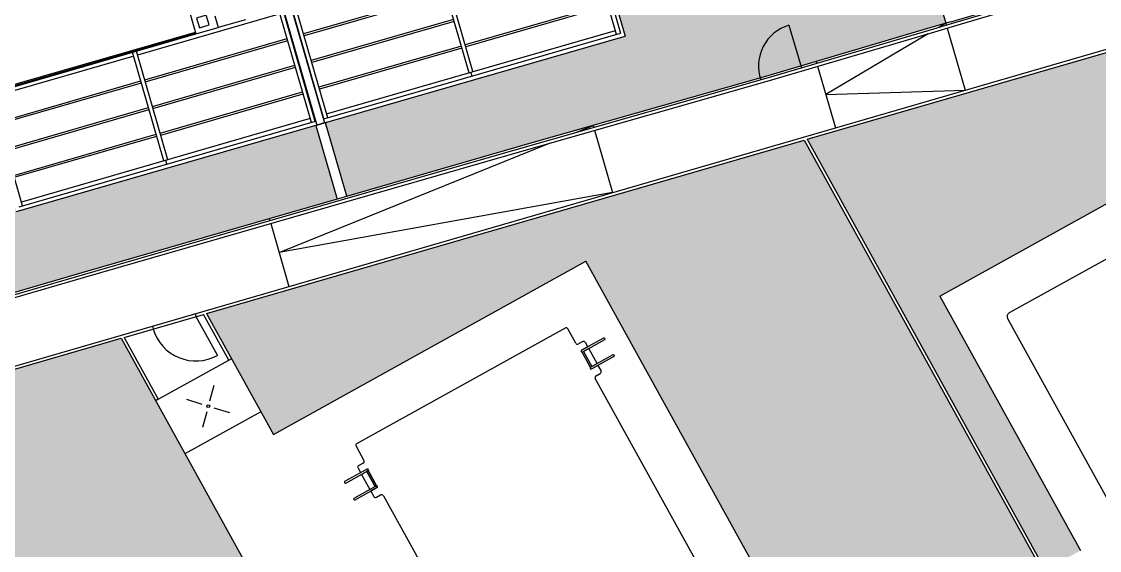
# Model space of a CAD drawing. Header units: millimetres. Extents: x 441061 to 442903, y 4515148 to 4515613.
# Drawn here: x 441801.17 to 441827.88, y 4515565.46 to 4515578.56 of the extents above; entities that cross this region are included whole.
import ezdxf

# ---------------------------------------------------------------- set-up
doc = ezdxf.new("R2010")
doc.units = ezdxf.units.MM
doc.layers.add('01_cesped', color=7, linetype='Continuous', true_color=0x659a66)
doc.layers.add('01_mono PRIMERA', color=2, linetype='Continuous')
doc.layers.add('01_piscinas', color=254, linetype='Continuous')

# ---------------------------------------------------------------- blocks, each defined once
blk = doc.blocks.new('A$C065C7C63')
at = {"layer": '01_mono PRIMERA', "color": 254}
for p, q in [((7.507, 4.63, 0), (7.507, 3, 0)), ((8.082, 3.3, 0), (8.082, 3, 0)), ((2.007, 3, 0), (7.507, 3, 0)), ((2.027, 3.02, 0), (7.507, 3.02, 0)), ((2.057, 3.05, 0), (7.507, 3.05, 0)), ((2.197, 0.1, 0), (2.197, 3, 0)), ((5.872, 0.2), (5.872, 3)), ((5.972, 0.2), (5.972, 3)), ((7.507, 3, 0), (8.082, 3, 0)), ((8.782, 3, 0), (8.082, 3, 0)), ((9.648, 0.1, 0), (9.648, 3, 0)), ((9.748, 0.1, 0), (9.748, 3, 0)), ((9.757, 3, 0), (9.757, 0, 0)), ((9.757, 3, 0), (9.757, 0, 0)), ((9.957, 3, 0), (9.957, 0, 0)), ((9.957, 3, 0), (9.957, 0, 0)), ((9.967, 0.1, 0), (9.967, 3, 0)), ((10.067, 0.1, 0), (10.067, 3, 0)), ((13.742, 0.2), (13.742, 3)), ((13.842, 0.2), (13.842, 3)), ((17.517, 0.1, 0), (17.517, 3, 0)), ((17.617, 3, 0), (17.617, 0.1, 0)), ((17.707, 3, 0), (17.707, 0, 0)), ((5.872, 2.9), (2.197, 2.9, 0)), ((9.648, 2.9, 0), (5.972, 2.9)), ((2.197, 2.263, 0), (5.872, 2.263)), ((2.197, 2.213, 0), (5.872, 2.213)), ((5.972, 2.263), (9.648, 2.263, 0)), ((5.972, 2.213), (9.648, 2.213, 0)), ((13.742, 2.263), (10.067, 2.263, 0)), ((13.742, 2.213), (10.067, 2.213, 0)), ((2.197, 1.575, 0), (5.872, 1.575)), ((2.197, 1.525, 0), (5.872, 1.525)), ((5.972, 1.575), (9.648, 1.575, 0)), ((5.972, 1.525), (9.648, 1.525, 0)), ((13.742, 1.575), (10.067, 1.575, 0)), ((13.742, 1.525), (10.067, 1.525, 0)), ((2.197, 0.888, 0), (5.872, 0.888)), ((2.197, 0.838, 0), (5.872, 0.838)), ((5.972, 0.888), (9.648, 0.888, 0)), ((5.972, 0.838), (9.648, 0.838, 0)), ((13.742, 0.888), (10.067, 0.888, 0)), ((13.742, 0.838), (10.067, 0.838, 0)), ((17.517, 0.888, 0), (13.842, 0.888)), ((17.517, 0.838, 0), (13.842, 0.838)), ((9.757, 0, 0), (2.007, 0, 0)), ((9.748, 0.1, 0), (2.097, 0.1, 0)), ((9.648, 0.2, 0), (2.197, 0.2, 0)), ((5.922, 0.1), (5.922, 0.2)), ((5.922, 0.1), (5.922, 0.2)), ((9.957, 0, 0), (9.757, 0, 0)), ((9.757, 0, 0), (9.957, 0, 0)), ((9.957, 0, 0), (17.707, 0, 0)), ((9.967, 0.1, 0), (17.617, 0.1, 0)), ((10.067, 0.2, 0), (17.517, 0.2, 0)), ((13.792, 0.1), (13.792, 0.2)), ((13.792, 0.1), (13.792, 0.2))]:
    blk.add_line(p, q, dxfattribs=at)
blk.add_lwpolyline([(7.632, 3.125), (7.882, 3.125), (7.882, 3.375), (7.632, 3.375), (7.632, 3.125)], close=True, dxfattribs=at)

msp = doc.modelspace()

# ---------------------------------------------------------------- hatches: boundary and pattern name
at = {"layer": '01_cesped', "true_color": 0xc1d7c2}
h = msp.add_hatch(color=9, dxfattribs=at)
h.dxf.hatch_style = 1
h.paths.add_polyline_path([(441817.987, 4515597.323), (441818.477, 4515597.468), (441824.077, 4515578.515), (441821.847, 4515577.857), (441820.862, 4515577.572), (441817.981, 4515576.736), (441813.9, 4515575.575), (441809.231, 4515574.228), (441808.705, 4515576.052), (441816.127, 4515578.195), (441815.544, 4515580.212), (441816.409, 4515580.462), (441814.217, 4515588.056), (441820.166, 4515589.774)])
h = msp.add_hatch(color=9, dxfattribs=at)
h.dxf.hatch_style = 1
h.paths.add_polyline_path([(441786.125, 4515588.126), (441789.61, 4515589.132), (441791.79, 4515581.582), (441797.403, 4515583.203), (441799.595, 4515575.608), (441800.46, 4515575.858), (441801.043, 4515573.84), (441808.465, 4515575.983), (441808.991, 4515574.158), (441807.312, 4515573.673), (441803.31, 4515572.518), (441799.092, 4515571.295), (441797.764, 4515570.909), (441791.116, 4515582.025), (441790.128, 4515581.434)])
h = msp.add_hatch(color=9, dxfattribs=at)
h.dxf.hatch_style = 1
h.paths.add_polyline_path([(441820.638, 4515575.64), (441828.911, 4515578.038), (441836.518, 4515564.295), (441830.349, 4515560.881), (441829.005, 4515563.31), (441830.011, 4515563.867), (441829.454, 4515564.873), (441833.741, 4515567.246), (441829.528, 4515574.858), (441823.929, 4515571.759), (441827.416, 4515565.458), (441826.541, 4515564.974)])
h = msp.add_hatch(color=9, dxfattribs=at)
h.dxf.hatch_style = 1
h.paths.add_polyline_path([(441805.756, 4515571.326), (441807.412, 4515568.333), (441815.156, 4515572.618), (441821.063, 4515561.944), (441826.475, 4515564.939), (441820.564, 4515575.619)])
h = msp.add_hatch(color=9, dxfattribs=at)
h.dxf.hatch_style = 1
h.paths.add_polyline_path([(441803.638, 4515570.712), (441797.652, 4515568.976), (441805.054, 4515556.648), (441809.928, 4515559.347)])

# ---------------------------------------------------------------- linework, layer by layer
at = {"layer": '01_piscinas'}
for p, q in [((441818.477, 4515597.468), (441824.077, 4515578.515)), ((441824.204, 4515578.552), (441836.098, 4515582.066)), ((441823.767, 4515578.423), (441819.67, 4515577.216)), ((441820.188, 4515578.465), (441820.499, 4515577.41)), ((441824.197, 4515578.55), (441823.767, 4515578.423)), ((441824.197, 4515578.55), (441823.767, 4515578.423)), ((441824.077, 4515578.515), (441823.902, 4515578.411, 0)), ((441824.077, 4515578.515), (441824.091, 4515578.467, 0)), ((441824.197, 4515578.55), (441824.204, 4515578.552)), ((441824.197, 4515578.55), (441824.204, 4515578.552)), ((441823.639, 4515578.256, 0), (441821.1, 4515576.752, 0)), ((441824.111, 4515578.395, 0), (441824.558, 4515576.854, 0)), ((441797.537, 4515569.021, 0), (441828.948, 4515578.127, 0)), ((441820.638, 4515575.64, 0), (441828.911, 4515578.038, 0)), ((441820.863, 4515577.567, 0), (441820.877, 4515577.52, 0)), ((441820.898, 4515577.448, 0), (441821.341, 4515575.922, 0)), ((441819.67, 4515577.216), (441813.761, 4515575.535)), ((441821.1, 4515576.752, 0), (441824.558, 4515576.854, 0)), ((441809.231, 4515574.228), (441808.705, 4515576.052)), ((441808.465, 4515575.983), (441808.991, 4515574.158)), ((441815.336, 4515575.983, 0), (441815.35, 4515575.935, 0)), ((441815.371, 4515575.863, 0), (441815.818, 4515574.321, 0)), ((441805.756, 4515571.326, 0), (441820.564, 4515575.619, 0)), ((441813.761, 4515575.535), (441809.17, 4515574.21)), ((441820.564, 4515575.619, 0), (441829.103, 4515560.191, 0)), ((441820.638, 4515575.64, 0), (441829.168, 4515560.227, 0)), ((441823.929, 4515571.759, 0), (441829.528, 4515574.858, 0)), ((441809.111, 4515574.193), (441802.669, 4515572.333)), ((441809.17, 4515574.21), (441809.111, 4515574.193)), ((441807.312, 4515573.673, 0), (441807.326, 4515573.626, 0)), ((441807.346, 4515573.554, 0), (441807.798, 4515571.996, 0)), ((441828.972, 4515573.179, 0), (441825.647, 4515571.339, 0)), ((441807.412, 4515568.333, 0), (441815.156, 4515572.618, 0)), ((441821.063, 4515561.944, 0), (441815.156, 4515572.618, 0)), ((441802.669, 4515572.333), (441796.703, 4515570.601)), ((441823.929, 4515571.759, 0), (441827.416, 4515565.458, 0)), ((441803.712, 4515570.734, 0), (441805.681, 4515571.305, 0)), ((441805.471, 4515571.322, 0), (441805.492, 4515571.25, 0)), ((441805.492, 4515571.25, 0), (441806.025, 4515570.288, 0)), ((441806.31, 4515570.169, 0), (441805.681, 4515571.305, 0)), ((441805.755, 4515571.327, 0), (441807.412, 4515568.333, 0)), ((441825.608, 4515571.203, 0), (441828.417, 4515566.128, 0)), ((441804.415, 4515571.016, 0), (441804.436, 4515570.944, 0)), ((441814.643, 4515570.963, 0), (441809.472, 4515568.101, 0)), ((441814.905, 4515570.592, 0), (441814.711, 4515570.943, 0)), ((441797.652, 4515568.976, 0), (441803.638, 4515570.712, 0)), ((441803.638, 4515570.712, 0), (441809.928, 4515559.347, 0)), ((441803.712, 4515570.734, 0), (441804.561, 4515569.201, 0)), ((441815.596, 4515570.717, 0), (441815.049, 4515570.415, 0)), ((441815.62, 4515570.673, 0), (441815.073, 4515570.371, 0)), ((441815.078, 4515570.631, 0), (441814.973, 4515570.573, 0)), ((441815.049, 4515570.415, 0), (441815.206, 4515570.502, 0)), ((441815.231, 4515570.458, 0), (441815.1, 4515570.386, 0)), ((441815.206, 4515570.502, 0), (441815.146, 4515570.611, 0)), ((441815.436, 4515570.086, 0), (441815.231, 4515570.458, 0)), ((441806.376, 4515570.205, 0), (441804.495, 4515569.165, 0)), ((441815.27, 4515569.99, 0), (441815.061, 4515570.368, 0)), ((441815.062, 4515570.365, 0), (441815.1, 4515570.386, 0)), ((441815.268, 4515569.993, 0), (441815.062, 4515570.365, 0)), ((441815.1, 4515570.386, 0), (441815.305, 4515570.014, 0)), ((441815.1, 4515570.386, 0), (441815.305, 4515570.014, 0)), ((441815.826, 4515570.302, 0), (441815.279, 4515569.999, 0)), ((441815.85, 4515570.258, 0), (441815.303, 4515569.955, 0)), ((441815.305, 4515570.014, 0), (441815.268, 4515569.993, 0)), ((441815.461, 4515570.042, 0), (441815.303, 4515569.955, 0)), ((441815.305, 4515570.014, 0), (441815.436, 4515570.086, 0)), ((441815.533, 4515569.911, 0), (441815.461, 4515570.042, 0)), ((441818.778, 4515563.594, 0), (441815.389, 4515569.717, 0)), ((441815.409, 4515569.785, 0), (441815.514, 4515569.843, 0)), ((441805.938, 4515569.545, 0), (441805.833, 4515569.155, 0)), ((441804.561, 4515569.201, 0), (441804.495, 4515569.165, 0)), ((441805.651, 4515569.074, 0), (441805.265, 4515569.193, 0)), ((441807.102, 4515568.893, 0), (441805.222, 4515567.852, 0)), ((441805.762, 4515568.894, 0), (441805.658, 4515568.504, 0)), ((441806.335, 4515568.865, 0), (441805.949, 4515568.983, 0)), ((441809.461, 4515568.039, 0), (441809.658, 4515567.682, 0)), ((441809.182, 4515567.17, 0), (441809.729, 4515567.472, 0)), ((441809.511, 4515567.494, 0), (441809.572, 4515567.385, 0)), ((441809.636, 4515567.62, 0), (441809.531, 4515567.562, 0)), ((441809.572, 4515567.385, 0), (441809.729, 4515567.472, 0)), ((441809.207, 4515567.126, 0), (441809.754, 4515567.428, 0)), ((441809.727, 4515567.414, 0), (441809.596, 4515567.341, 0)), ((441809.596, 4515567.341, 0), (441809.802, 4515566.969, 0)), ((441809.764, 4515567.434, 0), (441809.727, 4515567.414, 0)), ((441809.933, 4515567.042, 0), (441809.727, 4515567.414, 0)), ((441809.727, 4515567.414, 0), (441809.933, 4515567.042, 0)), ((441809.763, 4515567.437, 0), (441809.972, 4515567.06, 0)), ((441809.97, 4515567.062, 0), (441809.764, 4515567.434, 0)), ((441809.412, 4515566.754, 0), (441809.959, 4515567.056, 0)), ((441809.437, 4515566.71, 0), (441809.984, 4515567.013, 0)), ((441809.802, 4515566.969, 0), (441809.933, 4515567.042, 0)), ((441809.984, 4515567.013, 0), (441809.826, 4515566.926, 0)), ((441809.933, 4515567.042, 0), (441809.97, 4515567.062, 0)), ((441809.826, 4515566.926, 0), (441809.899, 4515566.794, 0)), ((441809.967, 4515566.775, 0), (441810.071, 4515566.833, 0)), ((441810.139, 4515566.813, 0), (441814.84, 4515558.32, 0))]:
    msp.add_line(p, q, dxfattribs=at)
for points in [[(441786.078, 4515588.112), (441796.599, 4515570.52), (441796.718, 4515570.554), (441802.685, 4515572.286), (441809.185, 4515574.163), (441813.776, 4515575.488), (441819.685, 4515577.168), (441823.783, 4515578.376), (441824.219, 4515578.505), (441836.113, 4515582.019), (441839.186, 4515582.918), (441839.229, 4515582.931), (441844.409, 4515584.445, 0.005835), (441852.489, 4515586.766, -0.002257), (441853.075, 4515586.911, -0.002318), (441853.676, 4515587.055, -0.000234), (441853.691, 4515587.058, -0.000109), (441853.72, 4515587.065, -0.024811), (441860.243, 4515588.25, -0.026464), (441867.271, 4515588.839, -0.005162), (441868.647, 4515588.867, -0.022759), (441876.969, 4515588.573), (441881.996, 4515588.266), (441897.95, 4515587.295)], [(441786.003, 4515588.09), (441796.564, 4515570.432), (441796.739, 4515570.482), (441802.706, 4515572.214), (441809.206, 4515574.091), (441813.797, 4515575.416), (441819.706, 4515577.096), (441823.804, 4515578.304), (441824.241, 4515578.433), (441836.134, 4515581.947), (441839.208, 4515582.846), (441839.25, 4515582.859), (441844.43, 4515584.373, 0.005834), (441852.509, 4515586.693, -0.002251), (441853.093, 4515586.838, -0.002318), (441853.693, 4515586.982, -0.000235), (441853.708, 4515586.985, -0.000109), (441853.737, 4515586.992, -0.024812), (441860.253, 4515588.175, -0.026464), (441867.273, 4515588.764, -0.005162), (441868.648, 4515588.792, -0.022761), (441876.964, 4515588.498), (441881.991, 4515588.192), (441897.948, 4515587.22)]]:
    msp.add_lwpolyline(points, format="xyb", dxfattribs=at)
at = {"layer": '01_piscinas', "elevation": 0}
for points in [[(441814.907, 4515575.809), (441815.336, 4515575.983)], [(441815.818, 4515574.321), (441807.555, 4515572.835), (441814.259, 4515575.547)]]:
    msp.add_lwpolyline(points, dxfattribs=at)
at = {"layer": '01_piscinas'}
msp.add_circle((441805.799, 4515569.029, 0), 0.035, dxfattribs=at)
for centre, radius, start, end in [((441820.485, 4515577.458), 1.05, 106.4603, 199.1418), ((441825.696, 4515571.251, 0), 0.1, 118.9622, 208.9622), ((441805.492, 4515571.25, 0), 1.1, 196.1663, 298.9622), ((441814.667, 4515570.919, 0), 0.05, 28.9622, 118.9622), ((441815.608, 4515570.695, 0), 0.025, 298.9497, 118.9497), ((441814.949, 4515570.616, 0), 0.05, 208.9622, 298.9497), ((441815.061, 4515570.393, 0), 0.025, 118.9497, 269.4416), ((441815.061, 4515570.393, 0), 0.025, 118.9497, 298.9497), ((441815.102, 4515570.587, 0), 0.05, 28.9497, 118.9497), ((441815.838, 4515570.28, 0), 0.025, 298.9497, 118.9497), ((441815.291, 4515569.977, 0), 0.025, 118.9497, 298.9497), ((441815.291, 4515569.977, 0), 0.025, 148.4579, 298.9497), ((441815.489, 4515569.887, 0), 0.05, 298.9497, 28.9497), ((441815.433, 4515569.742, 0), 0.05, 118.9497, 208.9622), ((441809.504, 4515568.063, 0), 0.05, 130.4992, 208.9622), ((441809.555, 4515567.519, 0), 0.05, 118.9497, 208.9497), ((441809.612, 4515567.664, 0), 0.05, 298.9497, 21.4862), ((441809.741, 4515567.45, 0), 0.025, 328.4579, 118.9497), ((441809.741, 4515567.45, 0), 0.025, 298.9497, 118.9497), ((441809.195, 4515567.148, 0), 0.025, 118.9497, 298.9497), ((441809.971, 4515567.035, 0), 0.025, 298.9497, 118.9497), ((441809.971, 4515567.035, 0), 0.025, 298.9497, 89.4416), ((441809.425, 4515566.732, 0), 0.025, 118.9497, 298.9497), ((441809.942, 4515566.819, 0), 0.05, 208.9497, 298.9497), ((441810.095, 4515566.789, 0), 0.05, 28.9622, 118.9497)]:
    msp.add_arc(centre, radius, start, end, dxfattribs=at)

# ---------------------------------------------------------------- block references
at = {"layer": '01_mono PRIMERA', "rotation": 16.10213417011953}
msp.add_blockref('A$C065C7C63', (441799.114, 4515573.284, 0), dxfattribs=at)

doc.saveas('drawing.dxf')
